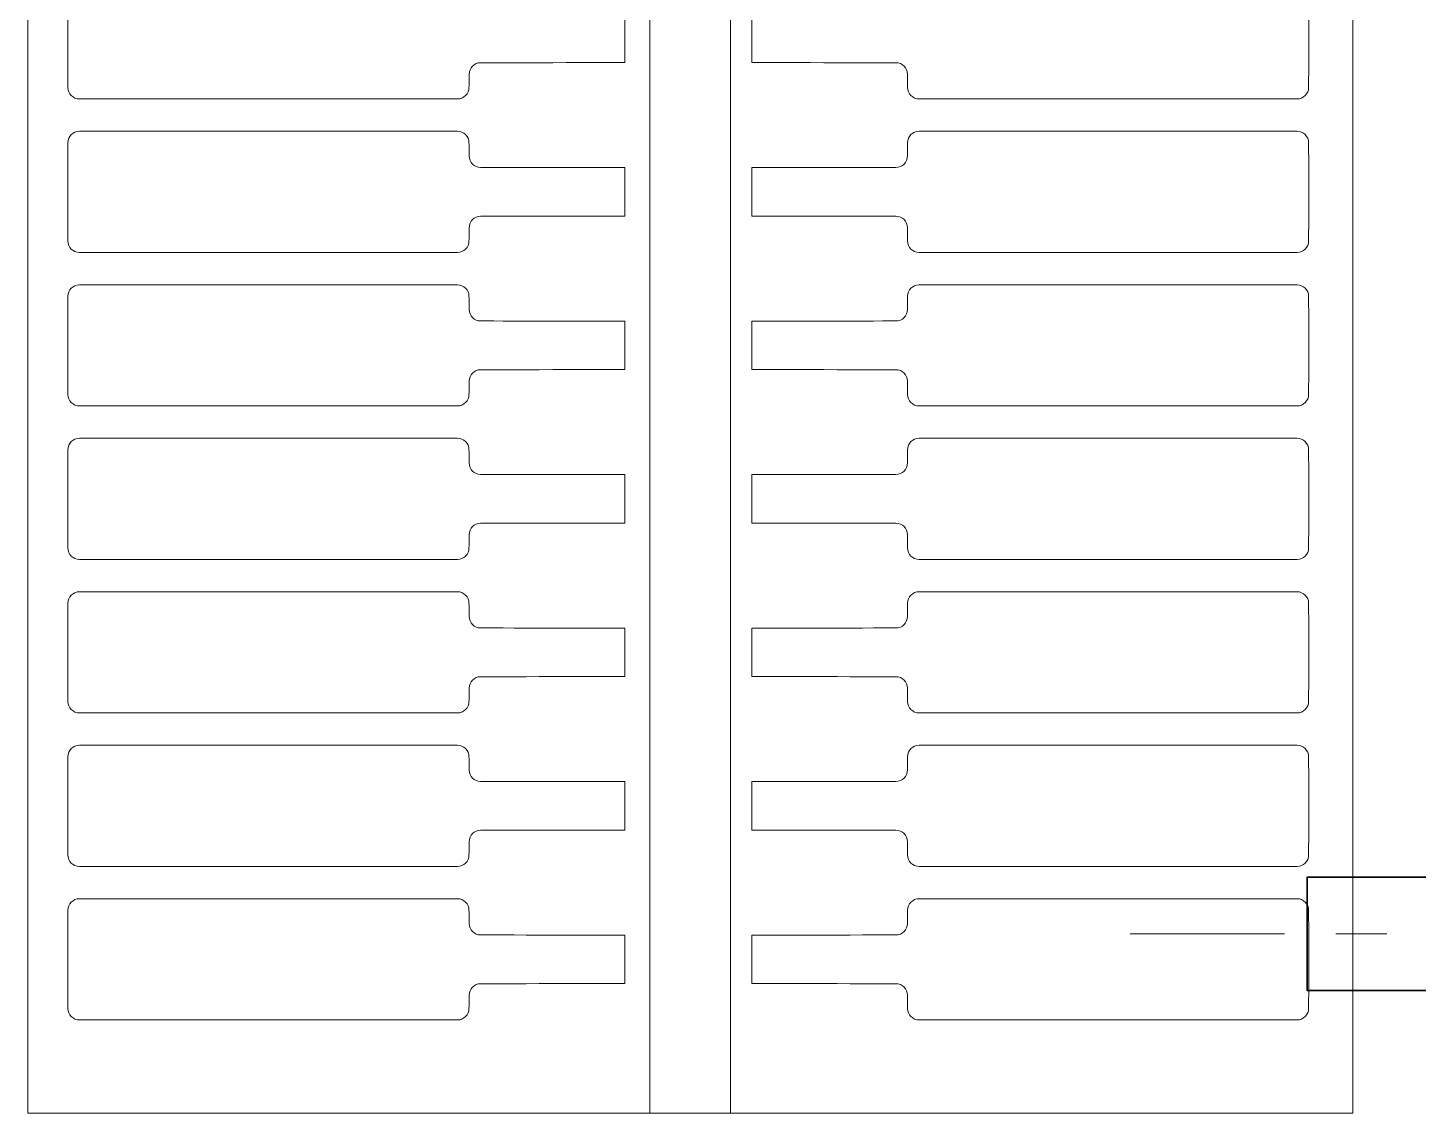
# Model space of a CAD drawing. Header units: millimetres. Extents: x -164867 to 807677, y -316775 to 513985.
# Drawn here: x 286821 to 287682, y 498869 to 499541 of the extents above; entities that cross this region are included whole.
import ezdxf

# ---------------------------------------------------------------- set-up
doc = ezdxf.new("R2010")
doc.units = ezdxf.units.MM
doc.linetypes.add('CENTER', pattern=[50.8, 31.75, -6.35, 6.35, -6.35])
for name, color, linetype, lineweight in [('EL LOTKI', 202, 'Continuous', 18), ('INT_2_Sviesa_SAB_MEDINES LUBOS', 1, 'Continuous', 35), ('TECHNO', 7, 'Continuous', 15)]:
    doc.layers.add(name, color=color, linetype=linetype, lineweight=lineweight)
doc.layers.add('layer 1', color=7, linetype='Continuous')

# ---------------------------------------------------------------- blocks, each defined once
blk = doc.blocks.new('Vino stoyka')
at = {"layer": 'layer 1', "color": 7, "lineweight": 20}
for points in [[(0, 0), (820, 0), (820, 1219.9998), (0, 1219.9998), (0, 0)], [(385, 0), (435, 0), (435, 1219.9998), (385, 1219.9998), (385, 0)]]:
    blk.add_lwpolyline(points, close=True, dxfattribs=at)
for points in [[(31.9893, 627.7529), (31.9893, 627.7529), (265.9118, 627.7247), (265.9118, 627.7247), (265.9118, 627.7247), (265.9118, 627.7247), (265.9118, 627.7246), (265.9118, 627.7246), (265.9118, 627.7246), (269.8622, 627.7246), (273.0647, 630.9271), (273.0647, 634.8776), (273.0647, 634.8776), (273.0647, 634.8776), (273.1326, 642.987), (273.1326, 642.987), (273.1326, 642.987), (273.1326, 646.9374), (276.3351, 650.1399), (280.2856, 650.1399), (280.2856, 650.1399), (280.2856, 650.1399), (369.4778, 650.2247), (369.4778, 650.2247), (369.4778, 650.2247), (369.4778, 650.2247), (369.4778, 665.2247), (369.4778, 665.2247), (369.4778, 665.2247), (369.4778, 665.2247), (369.4778, 680.2247), (369.4778, 680.2247), (369.4778, 680.2247), (369.4778, 680.2247), (280.2856, 680.3095), (280.2856, 680.3095), (280.2856, 680.3095), (276.3351, 680.3095), (273.1326, 683.512), (273.1326, 687.4624), (273.1326, 687.4624), (273.1326, 687.4624), (273.0647, 695.5718), (273.0647, 695.5718), (273.0647, 695.5718), (273.0647, 699.5223), (269.8622, 702.7248), (265.9118, 702.7248), (265.9118, 702.7248), (265.9118, 702.7248), (265.9118, 702.7247), (265.9118, 702.7247), (265.9118, 702.7247), (265.9118, 702.7247), (31.9893, 702.6965), (31.9893, 702.6965), (31.9893, 702.6965), (31.9893, 702.6965), (31.9893, 702.7247), (31.9893, 702.7247), (31.9893, 702.7247), (31.9893, 702.7247), (31.9893, 702.7247), (31.9893, 702.7247), (31.9893, 702.7247), (28.0388, 702.7247), (24.8363, 699.5222), (24.8363, 695.5717), (24.8363, 695.5717), (24.8363, 695.5717), (24.8363, 695.5717), (24.8363, 695.5717), (24.8363, 695.5717), (24.8363, 695.5717), (24.8364, 695.5717), (24.8364, 695.5717), (24.8364, 695.5717), (24.8364, 695.5717), (24.7666, 665.2247), (24.7666, 665.2247), (24.7666, 665.2247), (24.7666, 665.2247), (24.8364, 634.8777), (24.8364, 634.8777), (24.8364, 634.8777), (24.8364, 634.8777), (24.8363, 634.8777), (24.8363, 634.8777), (24.8363, 634.8777), (24.8363, 634.8777), (24.8363, 634.8777), (24.8363, 634.8777), (24.8363, 634.8777), (24.8363, 630.9272), (28.0388, 627.7247), (31.9893, 627.7247), (31.9893, 627.7247), (31.9893, 627.7247), (31.9893, 627.7247), (31.9893, 627.7247), (31.9893, 627.7247), (31.9893, 627.7247), (31.9893, 627.7529), (31.9893, 627.7529)], [(785.589, 627.7529), (785.589, 627.7529), (551.6665, 627.7247), (551.6665, 627.7247), (551.6665, 627.7247), (551.6665, 627.7247), (551.6665, 627.7246), (551.6665, 627.7246), (551.6665, 627.7246), (547.7161, 627.7246), (544.5136, 630.9271), (544.5136, 634.8776), (544.5136, 634.8776), (544.5136, 634.8776), (544.4457, 642.987), (544.4457, 642.987), (544.4457, 642.987), (544.4457, 646.9374), (541.2432, 650.1399), (537.2927, 650.1399), (537.2927, 650.1399), (537.2927, 650.1399), (448.1005, 650.2247), (448.1005, 650.2247), (448.1005, 650.2247), (448.1005, 650.2247), (448.1005, 665.2247), (448.1005, 665.2247), (448.1005, 665.2247), (448.1005, 665.2247), (448.1005, 680.2247), (448.1005, 680.2247), (448.1005, 680.2247), (448.1005, 680.2247), (537.2927, 680.3095), (537.2927, 680.3095), (537.2927, 680.3095), (541.2432, 680.3095), (544.4457, 683.512), (544.4457, 687.4624), (544.4457, 687.4624), (544.4457, 687.4624), (544.5136, 695.5718), (544.5136, 695.5718), (544.5136, 695.5718), (544.5136, 699.5223), (547.7161, 702.7248), (551.6665, 702.7248), (551.6665, 702.7248), (551.6665, 702.7248), (551.6665, 702.7247), (551.6665, 702.7247), (551.6665, 702.7247), (551.6665, 702.7247), (785.589, 702.6965), (785.589, 702.6965), (785.589, 702.6965), (785.589, 702.6965), (785.589, 702.7247), (785.589, 702.7247), (785.589, 702.7247), (785.589, 702.7247), (785.589, 702.7247), (785.589, 702.7247), (785.589, 702.7247), (789.5395, 702.7247), (792.742, 699.5222), (792.742, 695.5717), (792.742, 695.5717), (792.742, 695.5717), (792.742, 695.5717), (792.742, 695.5717), (792.742, 695.5717), (792.742, 695.5717), (792.7419, 695.5717), (792.7419, 695.5717), (792.7419, 695.5717), (792.7419, 695.5717), (792.8117, 665.2247), (792.8117, 665.2247), (792.8117, 665.2247), (792.8117, 665.2247), (792.7419, 634.8777), (792.7419, 634.8777), (792.7419, 634.8777), (792.7419, 634.8777), (792.742, 634.8777), (792.742, 634.8777), (792.742, 634.8777), (792.742, 634.8777), (792.742, 634.8777), (792.742, 634.8777), (792.742, 634.8777), (792.742, 630.9272), (789.5395, 627.7247), (785.589, 627.7247), (785.589, 627.7247), (785.589, 627.7247), (785.589, 627.7247), (785.589, 627.7247), (785.589, 627.7247), (785.589, 627.7247), (785.589, 627.7529), (785.589, 627.7529)], [(31.9893, 532.7529), (31.9893, 532.7529), (265.9118, 532.7247), (265.9118, 532.7247), (265.9118, 532.7247), (265.9118, 532.7247), (265.9118, 532.7246), (265.9118, 532.7246), (265.9118, 532.7246), (269.8622, 532.7246), (273.0647, 535.9271), (273.0647, 539.8776), (273.0647, 539.8776), (273.0647, 539.8776), (273.1326, 547.987), (273.1326, 547.987), (273.1326, 547.987), (273.1326, 551.9374), (276.3351, 555.1399), (280.2856, 555.1399), (280.2856, 555.1399), (280.2856, 555.1399), (369.4778, 555.2247), (369.4778, 555.2247), (369.4778, 555.2247), (369.4778, 555.2247), (369.4778, 570.2247), (369.4778, 570.2247), (369.4778, 570.2247), (369.4778, 570.2247), (369.4778, 585.2247), (369.4778, 585.2247), (369.4778, 585.2247), (369.4778, 585.2247), (280.2856, 585.3095), (280.2856, 585.3095), (280.2856, 585.3095), (276.3351, 585.3095), (273.1326, 588.512), (273.1326, 592.4624), (273.1326, 592.4624), (273.1326, 592.4624), (273.0647, 600.5718), (273.0647, 600.5718), (273.0647, 600.5718), (273.0647, 604.5223), (269.8622, 607.7248), (265.9118, 607.7248), (265.9118, 607.7248), (265.9118, 607.7248), (265.9118, 607.7247), (265.9118, 607.7247), (265.9118, 607.7247), (265.9118, 607.7247), (31.9893, 607.6965), (31.9893, 607.6965), (31.9893, 607.6965), (31.9893, 607.6965), (31.9893, 607.7247), (31.9893, 607.7247), (31.9893, 607.7247), (31.9893, 607.7247), (31.9893, 607.7247), (31.9893, 607.7247), (31.9893, 607.7247), (28.0388, 607.7247), (24.8363, 604.5222), (24.8363, 600.5717), (24.8363, 600.5717), (24.8363, 600.5717), (24.8363, 600.5717), (24.8363, 600.5717), (24.8363, 600.5717), (24.8363, 600.5717), (24.8364, 600.5717), (24.8364, 600.5717), (24.8364, 600.5717), (24.8364, 600.5717), (24.7666, 570.2247), (24.7666, 570.2247), (24.7666, 570.2247), (24.7666, 570.2247), (24.8364, 539.8777), (24.8364, 539.8777), (24.8364, 539.8777), (24.8364, 539.8777), (24.8363, 539.8777), (24.8363, 539.8777), (24.8363, 539.8777), (24.8363, 539.8777), (24.8363, 539.8777), (24.8363, 539.8777), (24.8363, 539.8777), (24.8363, 535.9272), (28.0388, 532.7247), (31.9893, 532.7247), (31.9893, 532.7247), (31.9893, 532.7247), (31.9893, 532.7247), (31.9893, 532.7247), (31.9893, 532.7247), (31.9893, 532.7247), (31.9893, 532.7529), (31.9893, 532.7529)], [(785.589, 532.7529), (785.589, 532.7529), (551.6665, 532.7247), (551.6665, 532.7247), (551.6665, 532.7247), (551.6665, 532.7247), (551.6665, 532.7246), (551.6665, 532.7246), (551.6665, 532.7246), (547.7161, 532.7246), (544.5136, 535.9271), (544.5136, 539.8776), (544.5136, 539.8776), (544.5136, 539.8776), (544.4457, 547.987), (544.4457, 547.987), (544.4457, 547.987), (544.4457, 551.9374), (541.2432, 555.1399), (537.2927, 555.1399), (537.2927, 555.1399), (537.2927, 555.1399), (448.1005, 555.2247), (448.1005, 555.2247), (448.1005, 555.2247), (448.1005, 555.2247), (448.1005, 570.2247), (448.1005, 570.2247), (448.1005, 570.2247), (448.1005, 570.2247), (448.1005, 585.2247), (448.1005, 585.2247), (448.1005, 585.2247), (448.1005, 585.2247), (537.2927, 585.3095), (537.2927, 585.3095), (537.2927, 585.3095), (541.2432, 585.3095), (544.4457, 588.512), (544.4457, 592.4624), (544.4457, 592.4624), (544.4457, 592.4624), (544.5136, 600.5718), (544.5136, 600.5718), (544.5136, 600.5718), (544.5136, 604.5223), (547.7161, 607.7248), (551.6665, 607.7248), (551.6665, 607.7248), (551.6665, 607.7248), (551.6665, 607.7247), (551.6665, 607.7247), (551.6665, 607.7247), (551.6665, 607.7247), (785.589, 607.6965), (785.589, 607.6965), (785.589, 607.6965), (785.589, 607.6965), (785.589, 607.7247), (785.589, 607.7247), (785.589, 607.7247), (785.589, 607.7247), (785.589, 607.7247), (785.589, 607.7247), (785.589, 607.7247), (789.5395, 607.7247), (792.742, 604.5222), (792.742, 600.5717), (792.742, 600.5717), (792.742, 600.5717), (792.742, 600.5717), (792.742, 600.5717), (792.742, 600.5717), (792.742, 600.5717), (792.7419, 600.5717), (792.7419, 600.5717), (792.7419, 600.5717), (792.7419, 600.5717), (792.8117, 570.2247), (792.8117, 570.2247), (792.8117, 570.2247), (792.8117, 570.2247), (792.7419, 539.8777), (792.7419, 539.8777), (792.7419, 539.8777), (792.7419, 539.8777), (792.742, 539.8777), (792.742, 539.8777), (792.742, 539.8777), (792.742, 539.8777), (792.742, 539.8777), (792.742, 539.8777), (792.742, 539.8777), (792.742, 535.9272), (789.5395, 532.7247), (785.589, 532.7247), (785.589, 532.7247), (785.589, 532.7247), (785.589, 532.7247), (785.589, 532.7247), (785.589, 532.7247), (785.589, 532.7247), (785.589, 532.7529), (785.589, 532.7529)], [(31.9893, 437.7529), (31.9893, 437.7529), (265.9118, 437.7247), (265.9118, 437.7247), (265.9118, 437.7247), (265.9118, 437.7247), (265.9118, 437.7246), (265.9118, 437.7246), (265.9118, 437.7246), (269.8622, 437.7246), (273.0647, 440.9271), (273.0647, 444.8776), (273.0647, 444.8776), (273.0647, 444.8776), (273.1326, 452.987), (273.1326, 452.987), (273.1326, 452.987), (273.1326, 456.9374), (276.3351, 460.1399), (280.2856, 460.1399), (280.2856, 460.1399), (280.2856, 460.1399), (369.4778, 460.2247), (369.4778, 460.2247), (369.4778, 460.2247), (369.4778, 460.2247), (369.4778, 475.2247), (369.4778, 475.2247), (369.4778, 475.2247), (369.4778, 475.2247), (369.4778, 490.2247), (369.4778, 490.2247), (369.4778, 490.2247), (369.4778, 490.2247), (280.2856, 490.3095), (280.2856, 490.3095), (280.2856, 490.3095), (276.3351, 490.3095), (273.1326, 493.512), (273.1326, 497.4624), (273.1326, 497.4624), (273.1326, 497.4624), (273.0647, 505.5718), (273.0647, 505.5718), (273.0647, 505.5718), (273.0647, 509.5223), (269.8622, 512.7248), (265.9118, 512.7248), (265.9118, 512.7248), (265.9118, 512.7248), (265.9118, 512.7247), (265.9118, 512.7247), (265.9118, 512.7247), (265.9118, 512.7247), (31.9893, 512.6965), (31.9893, 512.6965), (31.9893, 512.6965), (31.9893, 512.6965), (31.9893, 512.7247), (31.9893, 512.7247), (31.9893, 512.7247), (31.9893, 512.7247), (31.9893, 512.7247), (31.9893, 512.7247), (31.9893, 512.7247), (28.0388, 512.7247), (24.8363, 509.5222), (24.8363, 505.5717), (24.8363, 505.5717), (24.8363, 505.5717), (24.8363, 505.5717), (24.8363, 505.5717), (24.8363, 505.5717), (24.8363, 505.5717), (24.8364, 505.5717), (24.8364, 505.5717), (24.8364, 505.5717), (24.8364, 505.5717), (24.7666, 475.2247), (24.7666, 475.2247), (24.7666, 475.2247), (24.7666, 475.2247), (24.8364, 444.8777), (24.8364, 444.8777), (24.8364, 444.8777), (24.8364, 444.8777), (24.8363, 444.8777), (24.8363, 444.8777), (24.8363, 444.8777), (24.8363, 444.8777), (24.8363, 444.8777), (24.8363, 444.8777), (24.8363, 444.8777), (24.8363, 440.9272), (28.0388, 437.7247), (31.9893, 437.7247), (31.9893, 437.7247), (31.9893, 437.7247), (31.9893, 437.7247), (31.9893, 437.7247), (31.9893, 437.7247), (31.9893, 437.7247), (31.9893, 437.7529), (31.9893, 437.7529)], [(785.589, 437.7529), (785.589, 437.7529), (551.6665, 437.7247), (551.6665, 437.7247), (551.6665, 437.7247), (551.6665, 437.7247), (551.6665, 437.7246), (551.6665, 437.7246), (551.6665, 437.7246), (547.7161, 437.7246), (544.5136, 440.9271), (544.5136, 444.8776), (544.5136, 444.8776), (544.5136, 444.8776), (544.4457, 452.987), (544.4457, 452.987), (544.4457, 452.987), (544.4457, 456.9374), (541.2432, 460.1399), (537.2927, 460.1399), (537.2927, 460.1399), (537.2927, 460.1399), (448.1005, 460.2247), (448.1005, 460.2247), (448.1005, 460.2247), (448.1005, 460.2247), (448.1005, 475.2247), (448.1005, 475.2247), (448.1005, 475.2247), (448.1005, 475.2247), (448.1005, 490.2247), (448.1005, 490.2247), (448.1005, 490.2247), (448.1005, 490.2247), (537.2927, 490.3095), (537.2927, 490.3095), (537.2927, 490.3095), (541.2432, 490.3095), (544.4457, 493.512), (544.4457, 497.4624), (544.4457, 497.4624), (544.4457, 497.4624), (544.5136, 505.5718), (544.5136, 505.5718), (544.5136, 505.5718), (544.5136, 509.5223), (547.7161, 512.7248), (551.6665, 512.7248), (551.6665, 512.7248), (551.6665, 512.7248), (551.6665, 512.7247), (551.6665, 512.7247), (551.6665, 512.7247), (551.6665, 512.7247), (785.589, 512.6965), (785.589, 512.6965), (785.589, 512.6965), (785.589, 512.6965), (785.589, 512.7247), (785.589, 512.7247), (785.589, 512.7247), (785.589, 512.7247), (785.589, 512.7247), (785.589, 512.7247), (785.589, 512.7247), (789.5395, 512.7247), (792.742, 509.5222), (792.742, 505.5717), (792.742, 505.5717), (792.742, 505.5717), (792.742, 505.5717), (792.742, 505.5717), (792.742, 505.5717), (792.742, 505.5717), (792.7419, 505.5717), (792.7419, 505.5717), (792.7419, 505.5717), (792.7419, 505.5717), (792.8117, 475.2247), (792.8117, 475.2247), (792.8117, 475.2247), (792.8117, 475.2247), (792.7419, 444.8777), (792.7419, 444.8777), (792.7419, 444.8777), (792.7419, 444.8777), (792.742, 444.8777), (792.742, 444.8777), (792.742, 444.8777), (792.742, 444.8777), (792.742, 444.8777), (792.742, 444.8777), (792.742, 444.8777), (792.742, 440.9272), (789.5395, 437.7247), (785.589, 437.7247), (785.589, 437.7247), (785.589, 437.7247), (785.589, 437.7247), (785.589, 437.7247), (785.589, 437.7247), (785.589, 437.7247), (785.589, 437.7529), (785.589, 437.7529)], [(31.9893, 342.7529), (31.9893, 342.7529), (265.9118, 342.7247), (265.9118, 342.7247), (265.9118, 342.7247), (265.9118, 342.7247), (265.9118, 342.7246), (265.9118, 342.7246), (265.9118, 342.7246), (269.8622, 342.7246), (273.0647, 345.9271), (273.0647, 349.8776), (273.0647, 349.8776), (273.0647, 349.8776), (273.1326, 357.987), (273.1326, 357.987), (273.1326, 357.987), (273.1326, 361.9374), (276.3351, 365.1399), (280.2856, 365.1399), (280.2856, 365.1399), (280.2856, 365.1399), (369.4778, 365.2247), (369.4778, 365.2247), (369.4778, 365.2247), (369.4778, 365.2247), (369.4778, 380.2247), (369.4778, 380.2247), (369.4778, 380.2247), (369.4778, 380.2247), (369.4778, 395.2247), (369.4778, 395.2247), (369.4778, 395.2247), (369.4778, 395.2247), (280.2856, 395.3095), (280.2856, 395.3095), (280.2856, 395.3095), (276.3351, 395.3095), (273.1326, 398.512), (273.1326, 402.4624), (273.1326, 402.4624), (273.1326, 402.4624), (273.0647, 410.5718), (273.0647, 410.5718), (273.0647, 410.5718), (273.0647, 414.5223), (269.8622, 417.7248), (265.9118, 417.7248), (265.9118, 417.7248), (265.9118, 417.7248), (265.9118, 417.7247), (265.9118, 417.7247), (265.9118, 417.7247), (265.9118, 417.7247), (31.9893, 417.6965), (31.9893, 417.6965), (31.9893, 417.6965), (31.9893, 417.6965), (31.9893, 417.7247), (31.9893, 417.7247), (31.9893, 417.7247), (31.9893, 417.7247), (31.9893, 417.7247), (31.9893, 417.7247), (31.9893, 417.7247), (28.0388, 417.7247), (24.8363, 414.5222), (24.8363, 410.5717), (24.8363, 410.5717), (24.8363, 410.5717), (24.8363, 410.5717), (24.8363, 410.5717), (24.8363, 410.5717), (24.8363, 410.5717), (24.8364, 410.5717), (24.8364, 410.5717), (24.8364, 410.5717), (24.8364, 410.5717), (24.7666, 380.2247), (24.7666, 380.2247), (24.7666, 380.2247), (24.7666, 380.2247), (24.8364, 349.8777), (24.8364, 349.8777), (24.8364, 349.8777), (24.8364, 349.8777), (24.8363, 349.8777), (24.8363, 349.8777), (24.8363, 349.8777), (24.8363, 349.8777), (24.8363, 349.8777), (24.8363, 349.8777), (24.8363, 349.8777), (24.8363, 345.9272), (28.0388, 342.7247), (31.9893, 342.7247), (31.9893, 342.7247), (31.9893, 342.7247), (31.9893, 342.7247), (31.9893, 342.7247), (31.9893, 342.7247), (31.9893, 342.7247), (31.9893, 342.7529), (31.9893, 342.7529)], [(785.589, 342.7529), (785.589, 342.7529), (551.6665, 342.7247), (551.6665, 342.7247), (551.6665, 342.7247), (551.6665, 342.7247), (551.6665, 342.7246), (551.6665, 342.7246), (551.6665, 342.7246), (547.7161, 342.7246), (544.5136, 345.9271), (544.5136, 349.8776), (544.5136, 349.8776), (544.5136, 349.8776), (544.4457, 357.987), (544.4457, 357.987), (544.4457, 357.987), (544.4457, 361.9374), (541.2432, 365.1399), (537.2927, 365.1399), (537.2927, 365.1399), (537.2927, 365.1399), (448.1005, 365.2247), (448.1005, 365.2247), (448.1005, 365.2247), (448.1005, 365.2247), (448.1005, 380.2247), (448.1005, 380.2247), (448.1005, 380.2247), (448.1005, 380.2247), (448.1005, 395.2247), (448.1005, 395.2247), (448.1005, 395.2247), (448.1005, 395.2247), (537.2927, 395.3095), (537.2927, 395.3095), (537.2927, 395.3095), (541.2432, 395.3095), (544.4457, 398.512), (544.4457, 402.4624), (544.4457, 402.4624), (544.4457, 402.4624), (544.5136, 410.5718), (544.5136, 410.5718), (544.5136, 410.5718), (544.5136, 414.5223), (547.7161, 417.7248), (551.6665, 417.7248), (551.6665, 417.7248), (551.6665, 417.7248), (551.6665, 417.7247), (551.6665, 417.7247), (551.6665, 417.7247), (551.6665, 417.7247), (785.589, 417.6965), (785.589, 417.6965), (785.589, 417.6965), (785.589, 417.6965), (785.589, 417.7247), (785.589, 417.7247), (785.589, 417.7247), (785.589, 417.7247), (785.589, 417.7247), (785.589, 417.7247), (785.589, 417.7247), (789.5395, 417.7247), (792.742, 414.5222), (792.742, 410.5717), (792.742, 410.5717), (792.742, 410.5717), (792.742, 410.5717), (792.742, 410.5717), (792.742, 410.5717), (792.742, 410.5717), (792.7419, 410.5717), (792.7419, 410.5717), (792.7419, 410.5717), (792.7419, 410.5717), (792.8117, 380.2247), (792.8117, 380.2247), (792.8117, 380.2247), (792.8117, 380.2247), (792.7419, 349.8777), (792.7419, 349.8777), (792.7419, 349.8777), (792.7419, 349.8777), (792.742, 349.8777), (792.742, 349.8777), (792.742, 349.8777), (792.742, 349.8777), (792.742, 349.8777), (792.742, 349.8777), (792.742, 349.8777), (792.742, 345.9272), (789.5395, 342.7247), (785.589, 342.7247), (785.589, 342.7247), (785.589, 342.7247), (785.589, 342.7247), (785.589, 342.7247), (785.589, 342.7247), (785.589, 342.7247), (785.589, 342.7529), (785.589, 342.7529)], [(31.9893, 247.7529), (31.9893, 247.7529), (265.9118, 247.7247), (265.9118, 247.7247), (265.9118, 247.7247), (265.9118, 247.7247), (265.9118, 247.7246), (265.9118, 247.7246), (265.9118, 247.7246), (269.8622, 247.7246), (273.0647, 250.9271), (273.0647, 254.8776), (273.0647, 254.8776), (273.0647, 254.8776), (273.1326, 262.987), (273.1326, 262.987), (273.1326, 262.987), (273.1326, 266.9374), (276.3351, 270.1399), (280.2856, 270.1399), (280.2856, 270.1399), (280.2856, 270.1399), (369.4778, 270.2247), (369.4778, 270.2247), (369.4778, 270.2247), (369.4778, 270.2247), (369.4778, 285.2247), (369.4778, 285.2247), (369.4778, 285.2247), (369.4778, 285.2247), (369.4778, 300.2247), (369.4778, 300.2247), (369.4778, 300.2247), (369.4778, 300.2247), (280.2856, 300.3095), (280.2856, 300.3095), (280.2856, 300.3095), (276.3351, 300.3095), (273.1326, 303.512), (273.1326, 307.4624), (273.1326, 307.4624), (273.1326, 307.4624), (273.0647, 315.5718), (273.0647, 315.5718), (273.0647, 315.5718), (273.0647, 319.5223), (269.8622, 322.7248), (265.9118, 322.7248), (265.9118, 322.7248), (265.9118, 322.7248), (265.9118, 322.7247), (265.9118, 322.7247), (265.9118, 322.7247), (265.9118, 322.7247), (31.9893, 322.6965), (31.9893, 322.6965), (31.9893, 322.6965), (31.9893, 322.6965), (31.9893, 322.7247), (31.9893, 322.7247), (31.9893, 322.7247), (31.9893, 322.7247), (31.9893, 322.7247), (31.9893, 322.7247), (31.9893, 322.7247), (28.0388, 322.7247), (24.8363, 319.5222), (24.8363, 315.5717), (24.8363, 315.5717), (24.8363, 315.5717), (24.8363, 315.5717), (24.8363, 315.5717), (24.8363, 315.5717), (24.8363, 315.5717), (24.8364, 315.5717), (24.8364, 315.5717), (24.8364, 315.5717), (24.8364, 315.5717), (24.7666, 285.2247), (24.7666, 285.2247), (24.7666, 285.2247), (24.7666, 285.2247), (24.8364, 254.8777), (24.8364, 254.8777), (24.8364, 254.8777), (24.8364, 254.8777), (24.8363, 254.8777), (24.8363, 254.8777), (24.8363, 254.8777), (24.8363, 254.8777), (24.8363, 254.8777), (24.8363, 254.8777), (24.8363, 254.8777), (24.8363, 250.9272), (28.0388, 247.7247), (31.9893, 247.7247), (31.9893, 247.7247), (31.9893, 247.7247), (31.9893, 247.7247), (31.9893, 247.7247), (31.9893, 247.7247), (31.9893, 247.7247), (31.9893, 247.7529), (31.9893, 247.7529)], [(785.589, 247.7529), (785.589, 247.7529), (551.6665, 247.7247), (551.6665, 247.7247), (551.6665, 247.7247), (551.6665, 247.7247), (551.6665, 247.7246), (551.6665, 247.7246), (551.6665, 247.7246), (547.7161, 247.7246), (544.5136, 250.9271), (544.5136, 254.8776), (544.5136, 254.8776), (544.5136, 254.8776), (544.4457, 262.987), (544.4457, 262.987), (544.4457, 262.987), (544.4457, 266.9374), (541.2432, 270.1399), (537.2927, 270.1399), (537.2927, 270.1399), (537.2927, 270.1399), (448.1005, 270.2247), (448.1005, 270.2247), (448.1005, 270.2247), (448.1005, 270.2247), (448.1005, 285.2247), (448.1005, 285.2247), (448.1005, 285.2247), (448.1005, 285.2247), (448.1005, 300.2247), (448.1005, 300.2247), (448.1005, 300.2247), (448.1005, 300.2247), (537.2927, 300.3095), (537.2927, 300.3095), (537.2927, 300.3095), (541.2432, 300.3095), (544.4457, 303.512), (544.4457, 307.4624), (544.4457, 307.4624), (544.4457, 307.4624), (544.5136, 315.5718), (544.5136, 315.5718), (544.5136, 315.5718), (544.5136, 319.5223), (547.7161, 322.7248), (551.6665, 322.7248), (551.6665, 322.7248), (551.6665, 322.7248), (551.6665, 322.7247), (551.6665, 322.7247), (551.6665, 322.7247), (551.6665, 322.7247), (785.589, 322.6965), (785.589, 322.6965), (785.589, 322.6965), (785.589, 322.6965), (785.589, 322.7247), (785.589, 322.7247), (785.589, 322.7247), (785.589, 322.7247), (785.589, 322.7247), (785.589, 322.7247), (785.589, 322.7247), (789.5395, 322.7247), (792.742, 319.5222), (792.742, 315.5717), (792.742, 315.5717), (792.742, 315.5717), (792.742, 315.5717), (792.742, 315.5717), (792.742, 315.5717), (792.742, 315.5717), (792.7419, 315.5717), (792.7419, 315.5717), (792.7419, 315.5717), (792.7419, 315.5717), (792.8117, 285.2247), (792.8117, 285.2247), (792.8117, 285.2247), (792.8117, 285.2247), (792.7419, 254.8777), (792.7419, 254.8777), (792.7419, 254.8777), (792.7419, 254.8777), (792.742, 254.8777), (792.742, 254.8777), (792.742, 254.8777), (792.742, 254.8777), (792.742, 254.8777), (792.742, 254.8777), (792.742, 254.8777), (792.742, 250.9272), (789.5395, 247.7247), (785.589, 247.7247), (785.589, 247.7247), (785.589, 247.7247), (785.589, 247.7247), (785.589, 247.7247), (785.589, 247.7247), (785.589, 247.7247), (785.589, 247.7529), (785.589, 247.7529)], [(31.9893, 152.7529), (31.9893, 152.7529), (265.9118, 152.7247), (265.9118, 152.7247), (265.9118, 152.7247), (265.9118, 152.7247), (265.9118, 152.7246), (265.9118, 152.7246), (265.9118, 152.7246), (269.8622, 152.7246), (273.0647, 155.9271), (273.0647, 159.8776), (273.0647, 159.8776), (273.0647, 159.8776), (273.1326, 167.987), (273.1326, 167.987), (273.1326, 167.987), (273.1326, 171.9374), (276.3351, 175.1399), (280.2856, 175.1399), (280.2856, 175.1399), (280.2856, 175.1399), (369.4778, 175.2247), (369.4778, 175.2247), (369.4778, 175.2247), (369.4778, 175.2247), (369.4778, 190.2247), (369.4778, 190.2247), (369.4778, 190.2247), (369.4778, 190.2247), (369.4778, 205.2247), (369.4778, 205.2247), (369.4778, 205.2247), (369.4778, 205.2247), (280.2856, 205.3095), (280.2856, 205.3095), (280.2856, 205.3095), (276.3351, 205.3095), (273.1326, 208.512), (273.1326, 212.4624), (273.1326, 212.4624), (273.1326, 212.4624), (273.0647, 220.5718), (273.0647, 220.5718), (273.0647, 220.5718), (273.0647, 224.5223), (269.8622, 227.7248), (265.9118, 227.7248), (265.9118, 227.7248), (265.9118, 227.7248), (265.9118, 227.7247), (265.9118, 227.7247), (265.9118, 227.7247), (265.9118, 227.7247), (31.9893, 227.6965), (31.9893, 227.6965), (31.9893, 227.6965), (31.9893, 227.6965), (31.9893, 227.7247), (31.9893, 227.7247), (31.9893, 227.7247), (31.9893, 227.7247), (31.9893, 227.7247), (31.9893, 227.7247), (31.9893, 227.7247), (28.0388, 227.7247), (24.8363, 224.5222), (24.8363, 220.5717), (24.8363, 220.5717), (24.8363, 220.5717), (24.8363, 220.5717), (24.8363, 220.5717), (24.8363, 220.5717), (24.8363, 220.5717), (24.8364, 220.5717), (24.8364, 220.5717), (24.8364, 220.5717), (24.8364, 220.5717), (24.7666, 190.2247), (24.7666, 190.2247), (24.7666, 190.2247), (24.7666, 190.2247), (24.8364, 159.8777), (24.8364, 159.8777), (24.8364, 159.8777), (24.8364, 159.8777), (24.8363, 159.8777), (24.8363, 159.8777), (24.8363, 159.8777), (24.8363, 159.8777), (24.8363, 159.8777), (24.8363, 159.8777), (24.8363, 159.8777), (24.8363, 155.9272), (28.0388, 152.7247), (31.9893, 152.7247), (31.9893, 152.7247), (31.9893, 152.7247), (31.9893, 152.7247), (31.9893, 152.7247), (31.9893, 152.7247), (31.9893, 152.7247), (31.9893, 152.7529), (31.9893, 152.7529)], [(785.589, 152.7529), (785.589, 152.7529), (551.6665, 152.7247), (551.6665, 152.7247), (551.6665, 152.7247), (551.6665, 152.7247), (551.6665, 152.7246), (551.6665, 152.7246), (551.6665, 152.7246), (547.7161, 152.7246), (544.5136, 155.9271), (544.5136, 159.8776), (544.5136, 159.8776), (544.5136, 159.8776), (544.4457, 167.987), (544.4457, 167.987), (544.4457, 167.987), (544.4457, 171.9374), (541.2432, 175.1399), (537.2927, 175.1399), (537.2927, 175.1399), (537.2927, 175.1399), (448.1005, 175.2247), (448.1005, 175.2247), (448.1005, 175.2247), (448.1005, 175.2247), (448.1005, 190.2247), (448.1005, 190.2247), (448.1005, 190.2247), (448.1005, 190.2247), (448.1005, 205.2247), (448.1005, 205.2247), (448.1005, 205.2247), (448.1005, 205.2247), (537.2927, 205.3095), (537.2927, 205.3095), (537.2927, 205.3095), (541.2432, 205.3095), (544.4457, 208.512), (544.4457, 212.4624), (544.4457, 212.4624), (544.4457, 212.4624), (544.5136, 220.5718), (544.5136, 220.5718), (544.5136, 220.5718), (544.5136, 224.5223), (547.7161, 227.7248), (551.6665, 227.7248), (551.6665, 227.7248), (551.6665, 227.7248), (551.6665, 227.7247), (551.6665, 227.7247), (551.6665, 227.7247), (551.6665, 227.7247), (785.589, 227.6965), (785.589, 227.6965), (785.589, 227.6965), (785.589, 227.6965), (785.589, 227.7247), (785.589, 227.7247), (785.589, 227.7247), (785.589, 227.7247), (785.589, 227.7247), (785.589, 227.7247), (785.589, 227.7247), (789.5395, 227.7247), (792.742, 224.5222), (792.742, 220.5717), (792.742, 220.5717), (792.742, 220.5717), (792.742, 220.5717), (792.742, 220.5717), (792.742, 220.5717), (792.742, 220.5717), (792.7419, 220.5717), (792.7419, 220.5717), (792.7419, 220.5717), (792.7419, 220.5717), (792.8117, 190.2247), (792.8117, 190.2247), (792.8117, 190.2247), (792.8117, 190.2247), (792.7419, 159.8777), (792.7419, 159.8777), (792.7419, 159.8777), (792.7419, 159.8777), (792.742, 159.8777), (792.742, 159.8777), (792.742, 159.8777), (792.742, 159.8777), (792.742, 159.8777), (792.742, 159.8777), (792.742, 159.8777), (792.742, 155.9272), (789.5395, 152.7247), (785.589, 152.7247), (785.589, 152.7247), (785.589, 152.7247), (785.589, 152.7247), (785.589, 152.7247), (785.589, 152.7247), (785.589, 152.7247), (785.589, 152.7529), (785.589, 152.7529)], [(31.9893, 57.7529), (31.9893, 57.7529), (265.9118, 57.7247), (265.9118, 57.7247), (265.9118, 57.7247), (265.9118, 57.7247), (265.9118, 57.7246), (265.9118, 57.7246), (265.9118, 57.7246), (269.8622, 57.7246), (273.0647, 60.9271), (273.0647, 64.8776), (273.0647, 64.8776), (273.0647, 64.8776), (273.1326, 72.987), (273.1326, 72.987), (273.1326, 72.987), (273.1326, 76.9374), (276.3351, 80.1399), (280.2856, 80.1399), (280.2856, 80.1399), (280.2856, 80.1399), (369.4778, 80.2247), (369.4778, 80.2247), (369.4778, 80.2247), (369.4778, 80.2247), (369.4778, 95.2247), (369.4778, 95.2247), (369.4778, 95.2247), (369.4778, 95.2247), (369.4778, 110.2247), (369.4778, 110.2247), (369.4778, 110.2247), (369.4778, 110.2247), (280.2856, 110.3095), (280.2856, 110.3095), (280.2856, 110.3095), (276.3351, 110.3095), (273.1326, 113.512), (273.1326, 117.4624), (273.1326, 117.4624), (273.1326, 117.4624), (273.0647, 125.5718), (273.0647, 125.5718), (273.0647, 125.5718), (273.0647, 129.5223), (269.8622, 132.7248), (265.9118, 132.7248), (265.9118, 132.7248), (265.9118, 132.7248), (265.9118, 132.7247), (265.9118, 132.7247), (265.9118, 132.7247), (265.9118, 132.7247), (31.9893, 132.6965), (31.9893, 132.6965), (31.9893, 132.6965), (31.9893, 132.6965), (31.9893, 132.7247), (31.9893, 132.7247), (31.9893, 132.7247), (31.9893, 132.7247), (31.9893, 132.7247), (31.9893, 132.7247), (31.9893, 132.7247), (28.0388, 132.7247), (24.8363, 129.5222), (24.8363, 125.5717), (24.8363, 125.5717), (24.8363, 125.5717), (24.8363, 125.5717), (24.8363, 125.5717), (24.8363, 125.5717), (24.8363, 125.5717), (24.8364, 125.5717), (24.8364, 125.5717), (24.8364, 125.5717), (24.8364, 125.5717), (24.7666, 95.2247), (24.7666, 95.2247), (24.7666, 95.2247), (24.7666, 95.2247), (24.8364, 64.8777), (24.8364, 64.8777), (24.8364, 64.8777), (24.8364, 64.8777), (24.8363, 64.8777), (24.8363, 64.8777), (24.8363, 64.8777), (24.8363, 64.8777), (24.8363, 64.8777), (24.8363, 64.8777), (24.8363, 64.8777), (24.8363, 60.9272), (28.0388, 57.7247), (31.9893, 57.7247), (31.9893, 57.7247), (31.9893, 57.7247), (31.9893, 57.7247), (31.9893, 57.7247), (31.9893, 57.7247), (31.9893, 57.7247), (31.9893, 57.7529), (31.9893, 57.7529)], [(785.589, 57.7529), (785.589, 57.7529), (551.6665, 57.7247), (551.6665, 57.7247), (551.6665, 57.7247), (551.6665, 57.7247), (551.6665, 57.7246), (551.6665, 57.7246), (551.6665, 57.7246), (547.7161, 57.7246), (544.5136, 60.9271), (544.5136, 64.8776), (544.5136, 64.8776), (544.5136, 64.8776), (544.4457, 72.987), (544.4457, 72.987), (544.4457, 72.987), (544.4457, 76.9374), (541.2432, 80.1399), (537.2927, 80.1399), (537.2927, 80.1399), (537.2927, 80.1399), (448.1005, 80.2247), (448.1005, 80.2247), (448.1005, 80.2247), (448.1005, 80.2247), (448.1005, 95.2247), (448.1005, 95.2247), (448.1005, 95.2247), (448.1005, 95.2247), (448.1005, 110.2247), (448.1005, 110.2247), (448.1005, 110.2247), (448.1005, 110.2247), (537.2927, 110.3095), (537.2927, 110.3095), (537.2927, 110.3095), (541.2432, 110.3095), (544.4457, 113.512), (544.4457, 117.4624), (544.4457, 117.4624), (544.4457, 117.4624), (544.5136, 125.5718), (544.5136, 125.5718), (544.5136, 125.5718), (544.5136, 129.5223), (547.7161, 132.7248), (551.6665, 132.7248), (551.6665, 132.7248), (551.6665, 132.7248), (551.6665, 132.7247), (551.6665, 132.7247), (551.6665, 132.7247), (551.6665, 132.7247), (785.589, 132.6965), (785.589, 132.6965), (785.589, 132.6965), (785.589, 132.6965), (785.589, 132.7247), (785.589, 132.7247), (785.589, 132.7247), (785.589, 132.7247), (785.589, 132.7247), (785.589, 132.7247), (785.589, 132.7247), (789.5395, 132.7247), (792.742, 129.5222), (792.742, 125.5717), (792.742, 125.5717), (792.742, 125.5717), (792.742, 125.5717), (792.742, 125.5717), (792.742, 125.5717), (792.742, 125.5717), (792.7419, 125.5717), (792.7419, 125.5717), (792.7419, 125.5717), (792.7419, 125.5717), (792.8117, 95.2247), (792.8117, 95.2247), (792.8117, 95.2247), (792.8117, 95.2247), (792.7419, 64.8777), (792.7419, 64.8777), (792.7419, 64.8777), (792.7419, 64.8777), (792.742, 64.8777), (792.742, 64.8777), (792.742, 64.8777), (792.742, 64.8777), (792.742, 64.8777), (792.742, 64.8777), (792.742, 64.8777), (792.742, 60.9272), (789.5395, 57.7247), (785.589, 57.7247), (785.589, 57.7247), (785.589, 57.7247), (785.589, 57.7247), (785.589, 57.7247), (785.589, 57.7247), (785.589, 57.7247), (785.589, 57.7529), (785.589, 57.7529)]]:
    blk.add_open_spline(points, degree=3, knots=[0, 0, 0, 0, 0.03703704, 0.03703704, 0.03703704, 0.03703705, 0.07407407, 0.07407407, 0.07407407, 0.07407408, 0.11111111, 0.11111111, 0.11111111, 0.11111112, 0.14814815, 0.14814815, 0.14814815, 0.14814816, 0.18518519, 0.18518519, 0.18518519, 0.1851852, 0.22222222, 0.22222222, 0.22222222, 0.22222223, 0.25925926, 0.25925926, 0.25925926, 0.25925927, 0.2962963, 0.2962963, 0.2962963, 0.29629631, 0.33333333, 0.33333333, 0.33333333, 0.33333334, 0.37037037, 0.37037037, 0.37037037, 0.37037038, 0.40740741, 0.40740741, 0.40740741, 0.40740742, 0.44444444, 0.44444444, 0.44444444, 0.44444445, 0.48148148, 0.48148148, 0.48148148, 0.48148149, 0.51851852, 0.51851852, 0.51851852, 0.51851853, 0.55555556, 0.55555556, 0.55555556, 0.55555557, 0.59259259, 0.59259259, 0.59259259, 0.5925926, 0.62962963, 0.62962963, 0.62962963, 0.62962964, 0.66666667, 0.66666667, 0.66666667, 0.66666668, 0.7037037, 0.7037037, 0.7037037, 0.70370371, 0.74074074, 0.74074074, 0.74074074, 0.74074075, 0.77777778, 0.77777778, 0.77777778, 0.77777779, 0.81481481, 0.81481481, 0.81481481, 0.81481482, 0.85185185, 0.85185185, 0.85185185, 0.85185186, 0.88888889, 0.88888889, 0.88888889, 0.8888889, 0.92592593, 0.92592593, 0.92592593, 0.92592594, 1, 1, 1, 1], dxfattribs=at)
blk = doc.blocks.new('TECHNOLOGIJA Garmatnaya')
at = {"layer": 'TECHNO', "transparency": 33554687}
blk.add_blockref('Vino stoyka', (39782.77, 40906.48), dxfattribs=at)
blk = doc.blocks.new('L 1406')
at = {"transparency": 33554687}
blk.add_lwpolyline([(1993963.03, -1660861.1), (1993893.03, -1660861.1), (1993893.03, -1662267.1), (1993963.03, -1662267.1)], close=True, dxfattribs=at)
blk = doc.blocks.new('SVIESTUVAI Garmatnaya')
at = {"layer": 'INT_2_Sviesa_SAB_MEDINES LUBOS', "transparency": 33554687, "xscale": -1, "rotation": 270}
blk.add_blockref('L 1406', (1702841.6, -1952910.53), dxfattribs=at)
blk = doc.blocks.new('EL LOTKI Garmatnaya')
at = {"layer": 'EL LOTKI', "linetype": 'CENTER', "ltscale": 5, "transparency": 33554687}
blk.add_lwpolyline([(52752.5, 41017.5), (40465, 41017.5)], dxfattribs=at)

msp = doc.modelspace()

# ---------------------------------------------------------------- block references
at = {"layer": 'INT_2_Sviesa_SAB_MEDINES LUBOS', "transparency": 33554687}
msp.add_blockref('SVIESTUVAI Garmatnaya', (247038.21, 457962.73), dxfattribs=at)
at = {"layer": 'TECHNO', "transparency": 33554687}
msp.add_blockref('TECHNOLOGIJA Garmatnaya', (247038.21, 457962.73), dxfattribs=at)

# ---------------------------------------------------------------- next in the draw order: block references
at = {"layer": 'EL LOTKI', "transparency": 33554687}
msp.add_blockref('EL LOTKI Garmatnaya', (247038.21, 457962.73), dxfattribs=at)

doc.saveas('drawing.dxf')
